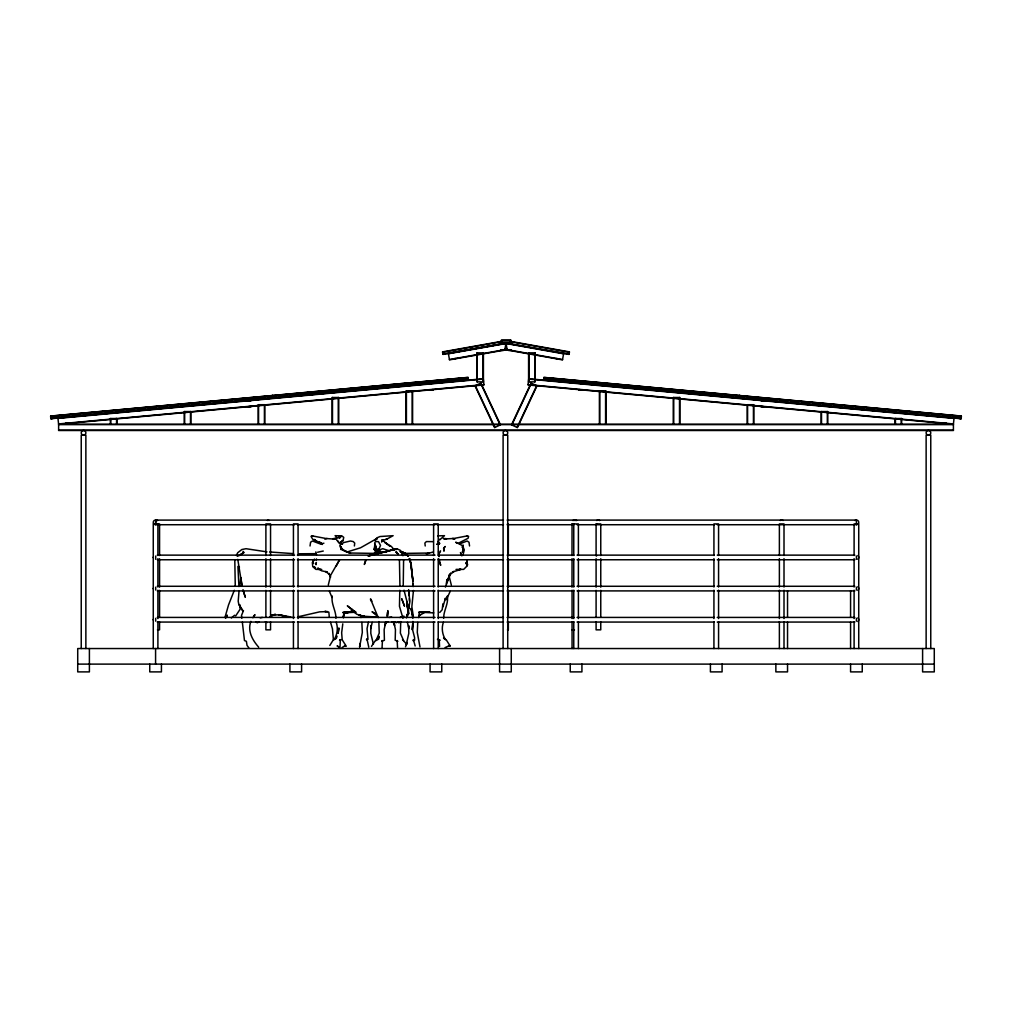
<?xml version="1.0" encoding="UTF-8"?>
<svg xmlns="http://www.w3.org/2000/svg" width="1012" height="1012" viewBox="0 0 1012 1012"><rect width="100%" height="100%" fill="white"/><g stroke="black" fill="none" stroke-linecap="round" stroke-linejoin="round"><path stroke-width="1.5" d="M413.453 590.464L411.859 606.681L413.364 616.725M368.76 647.123L366.926 638.762L366.496 639.685L367.988 639.356L367.04 628.705L368.368 622.329M341.006 549.567L341.044 546.581L341.335 549.642L340.007 545.443L342.385 549.465L340.462 547.264L344.029 550.604L342.208 549.592L350.494 553.197L344.194 550.87L349.456 552.818M310.039 545.987L310.583 542.23L312.455 541.003L320.842 544.178L323.891 543.191M239.3 568.289L239.325 566.631M240.122 604.999L240.046 609.313L235.695 615.891M443.673 618.269C443.496 610.628 448.733 603.822 447.342 596.055L446.393 599.623L450.188 591.35M387.432 615.46L387.394 616.624L387.824 610.59L387.432 615.46L387.545 612.285M240.654 577.586L240.008 585.29M442.914 603.772L442.168 609.781L439.727 612.475M234.797 559.661L235.265 586.201M439.082 556.625L439.284 553.551M412.833 622.342L412.339 629.78L412.782 622.342M439.6 539.244L439.537 540.028L444.496 535.677L437.753 535.867M343.435 617.877L344.675 612.184L343.005 616.46M417.741 622.431L417.273 632.437L419.98 646.921M399.803 590.312L399.462 606.289L402.966 618.294M543.887 379.968L544.127 377.413M544.051 380.006L544.127 379.234M544.38 380.069L544.292 379.26M544.545 380.095L544.608 379.323M544.709 380.132L544.772 379.348M544.861 380.158L544.937 379.386M739.064 397.994L739.304 395.439M739.392 398.058L739.468 395.477M739.557 398.095L739.785 395.54M739.709 398.121L739.785 397.349M740.038 398.184L740.114 395.603M763.883 400.297L764.111 397.741M959.212 418.348L959.452 415.793M959.376 418.386L959.616 415.831M959.781 415.856L959.54 418.411L543.722 379.943L543.963 377.387L960.261 415.945L960.021 418.513M959.869 418.475L959.933 415.881M960.186 418.538L960.426 415.983M960.35 418.576L960.59 416.008M960.679 418.639L960.755 416.046M960.843 418.664L961.071 416.109M960.995 418.69L961.236 416.134M239.06 590.654L238.2 601.217L238.832 604.531M339.792 537.271L340.399 536.815M397.159 640.545L397.539 647.452M359.968 643.708L359.627 646.921L362.321 632.437L361.853 622.431M394.87 621.937L396.211 622.772M412.883 621.469L412.542 629.603L414.591 637.611L414.604 640.28L413.035 640.609L413.415 639.685L415.16 645.998M954.088 418.07L953.38 424.268L528.024 384.94L528.732 378.754L961.16 418.728L961.4 416.172L544.937 377.565M354.377 545.987L354.719 543.064L353.213 541.572L350.405 541.003L343.637 542.596L341.196 544.241L342.461 544.178L340.057 543.697L336.996 540.168L338.868 542.748L341.449 544.14L340.057 543.697L342.347 544.317L339.981 543.191L343.119 540.433L343.726 537.372L341.854 535.867L338.995 535.854M409 606.074L408.721 608.465L409.86 601.748L408.608 589.819L409.177 595.777M328.293 584.987L330.772 575.018L339.577 559.712L336.073 566.429M359.627 646.921L360.095 643.392M418.614 617.573L419.335 612.399L428.316 612.02L420.954 612.285L433.731 612.892M385.673 622.279L384.143 629.692L384.408 640.229L381.739 641.266L382.435 640.545L382.068 647.452M438.753 555.892L438.651 551.034M406.445 617.877L407.102 614.233L406.52 617.231M506.911 343.334L569.073 354.023M563.646 353.454L562.495 359.892L504.849 349.608L506 343.169L569.01 354.415L569.465 351.885L510.478 341.36M314.466 559.041L312.354 562.748L312.759 566.657L315.946 569.389L321.74 569.414M443.382 622.304C441.308 628.123 442.32 634.486 445.47 639.673L443.585 638.066L446.317 639.913L450.302 646.251M385.597 622.519L385.041 625.441L386.204 622.038M340.045 646.529L340.323 639.622L339.539 640.356L342.157 639.306L341.651 632.778L342.79 623.847M250.837 621.381C247.307 631.096 252.481 640.153 258.692 647.199M400.739 621.583L400.372 633.145L403.611 640.583M316.225 560.167L316.516 558.928M445.078 599.749L445.482 598.092L442.902 606.858M405.496 646.757L407.241 642.506L406.242 644.631L408.797 633.348L408.633 625.542L408.861 628.667L407.393 622.405M440.549 550.794L440.018 552.615M365.927 560.332L364.333 564.456L365.863 559.674M445.406 587.087L450.213 574.474L453.933 571.476L452.377 572.008L460.169 569.693M234.316 590.274L228.535 604.948L225.183 616.688M463.066 554.702L464.28 549.87L462.547 545.658L455.666 542.217L457.601 543.343M446.292 584L446.899 579.572L446.962 580.508M372.201 622.405L370.734 628.667L370.961 625.542L370.797 633.348L373.415 644.315M243.475 610.59L241.514 615.46L241.817 618.256M312.86 560.699L312.607 562.609L313.695 563.507M343.675 614.752L344.586 612.513L354.061 611.843L343.84 612.424L355.705 612.171M462.054 547.264L463.18 545.063M511.819 424.977L531.401 383.194M517.107 427.456L536.676 385.673M407.444 616.106L408.57 613.803L408.582 607.883L404.016 590.186M226.005 617.522L227.207 615.132L225.512 618.269M376.451 552.248L378.134 548.934L375.465 551.034L376.451 552.248L374.111 549.149L376.059 552.109L376.148 545.999L376.489 551.401L374.832 543.912L374.364 549.642L374.857 545.645M381.575 542.053L383.295 540.028L381.65 540.686L387.128 539.054L385.838 539.358M236.302 555.487L237.731 552.716L241.868 549.516L246.042 548.706L266.94 551.882M329.811 645.454L333.277 639.913L336.022 638.066L334.124 639.673C337.274 634.486 338.286 628.123 336.224 622.304M377.324 553.147L379.677 549.769L382.776 548.706L389.493 550.92M252.899 617.763L254.999 614.676L253.632 616.093M371.48 646.364L375.199 640.836L378.058 638.989L375.996 640.583L379.222 633.145L378.855 621.583M378.716 549.491L380.525 545.417L378.501 541.648L375.465 541.572L374.63 543.064L375.262 545.987M339.311 538.384L340.778 537.03L332.986 538.738L336.098 539.257L325.927 538.485L312.088 535.867M376.477 538.865L375.363 540.066L376.907 537.853L380.057 536.524L393.137 535.677L386.824 539.118M344.573 646.251L345.345 645.454L342.005 647.604M424.951 612.235L418.677 615.941M373.352 554.475L375.313 552.805L373.213 554.348M231.343 617.965L234.594 615.245M458.714 543.027L468.101 538.257L468.594 536.347L466.848 535.854M448.48 646.288L449.796 645.454L445.065 647.604M402.928 555.714L400.499 550.439L396.818 548.706L368.95 555.904L374.832 554.222M386.42 622.57L387.836 621.71M269.964 616.776L275.428 614.297L271.482 615.296L278.616 614.777L290.874 616.953M368.153 556.195L370.114 555.171M258.895 621.963L257.301 622.772L255.682 621.798M372.947 553.918L379.095 551.35M239.123 555.613L243.981 552.438L237.339 556.334M375.869 539.054L374.782 540.168L377.387 538.688M324.789 539.13L327.04 538.46M460.08 543.735L467.139 541.003L469.011 542.23L469.555 545.987M399.892 617.535L403.914 616.093M439.55 543.697L437.247 544.317L439.55 543.697L438.158 544.14M377.16 538.371L360.525 547.796L348.571 551.515M444.078 539.016L453.667 538.485L467.519 535.867M432.769 552.122L426.381 553.893L429.392 553.02L403.737 553.412M419.057 615.574L420.22 615.271M371.771 555.145L396.818 548.706L384.459 552.299L386.369 551.882L375.869 553.412L350.203 553.02M317.604 552.248L323.271 551.034M260.16 617.851L262.348 617.434M501.522 341.36L442.535 351.885L442.99 354.415L505.077 343.334L442.914 354.023M442.598 352.265L501.598 341.74M448.417 353.783L506.063 343.523L563.583 353.808M449.429 359.526L507.088 349.267M389.038 617.434L391.657 617.067M460.587 569.275L459.322 569.402L461.029 569.414M355.022 612.323L342.866 612.69M467.063 377.565L50.6 416.172L50.84 418.728L483.268 378.754L483.976 384.94L58.62 424.268L58.62 430.505L953.418 430.505L953.418 424.268L58.62 424.268L57.912 418.07M51.448 416.4L468.075 377.767M50.967 416.489L57.57 415.843M61.972 415.477L68.588 414.831M72.978 414.452L79.1 413.908M83.819 413.478L90.27 412.858M94.824 412.453L101.44 411.808M105.83 411.441L112.446 410.796M116.848 410.417L123.616 409.746M127.854 409.405L134.634 408.721M138.859 408.38L144.982 407.836M149.7 407.393L155.987 406.811M160.706 406.381L167.157 405.761M171.724 405.357L178.327 404.724M181.806 404.37L189.497 403.674M192.811 403.345L199.098 402.763M203.817 402.333L210.104 401.751M214.822 401.309L221.109 400.727M225.828 400.297L232.127 399.715M236.846 399.272L244.056 398.677M247.687 398.285L255.226 397.627M258.692 397.273L265.334 396.653M269.888 396.249L276.504 395.616M280.893 395.237L287.509 394.591M291.899 394.225L298.515 393.579M302.74 393.238L309.52 392.555M313.758 392.213L320.045 391.631M324.763 391.201L331.05 390.619M335.769 390.177L342.22 389.569M346.774 389.165L353.39 388.519M357.78 388.14L364.56 387.469M368.621 387.153L375.566 386.457M379.639 386.141L385.003 385.585M390.645 385.117L396.932 384.535M400.727 384.13L408.102 383.497M411.732 383.105L419.107 382.473M422.738 382.093L430.277 381.423M433.743 381.069L440.043 380.487M444.761 380.057L451.048 379.475M455.767 379.032L462.054 378.45M51.093 417.893L56.128 417.387M61.656 416.805L66.058 416.425M72.674 415.78L77.064 415.413M83.844 414.73L88.234 414.363M95.014 413.68L98.316 413.364M105.855 412.694L109.321 412.339M116.696 411.707L120.605 411.429M127.55 410.72L131.775 410.379M138.391 409.733L142.945 409.329M148.637 408.709L153.027 408.342M159.643 407.697L164.197 407.292M171.736 406.622L175.202 406.267M182.577 405.635L186.486 405.357M193.431 404.648L197.492 404.332M203.678 403.624L208.662 403.295M214.519 402.637L218.744 402.295M225.524 401.612L229.914 401.245M236.53 400.6L241.084 400.195M247.7 399.55L252.114 399.209M258.895 398.538L263.373 398.26M269.723 397.514L273.215 397.197M280.754 396.527L284.22 396.173M291.595 395.54L295.656 395.237M302.436 394.553L306.826 394.187M313.442 393.541L317.996 393.137M324.612 392.492L328.09 392.137M335.782 391.442L339.26 391.087M346.787 390.417L350.266 390.075M357.641 389.43L361.55 389.152M368.482 388.444L372.555 388.14M378.564 387.457L383.725 387.09M389.418 386.47L393.807 386.091M400.588 385.42L404.977 385.041M412.681 384.345L416.147 383.991M423.522 383.358L427.266 383.118M434.363 382.372L438.436 382.068M444.61 381.347L448.518 381.069M455.463 380.36L459.688 380.019M52.751 417.969L468.24 379.551M50.967 418.31L58.873 417.412M61.53 417.222L65.932 416.843M72.7 416.172L77.102 415.793M83.869 415.122L88.272 414.743M94.888 414.098L98.189 413.781M105.729 413.111L109.473 412.871M116.57 412.124L120.643 411.821M127.423 411.138L131.813 410.771M138.429 410.126L142.819 409.746M148.511 409.126L153.065 408.721M160.769 408.026L164.07 407.709M171.61 407.039L175.24 406.66M182.451 406.052L186.36 405.774M193.305 405.066L197.53 404.724M203.551 404.041L208.7 403.674M214.392 403.054L218.782 402.675M225.398 402.042L229.952 401.637M236.568 400.992L241.122 400.588M247.763 399.968L252.241 399.702M258.933 398.918L263.322 398.551M269.597 397.931L273.088 397.615M280.628 396.944L284.524 396.666M291.469 395.958L295.694 395.616M302.31 394.971L306.864 394.566M313.48 393.921L318.034 393.516M324.65 392.871L328.116 392.529M335.82 391.834L339.134 391.505M346.661 390.847L350.405 390.594M357.514 389.86L361.41 389.569M368.355 388.874L372.58 388.519M378.437 387.874L383.75 387.482M389.443 386.85L393.845 386.483M401.536 385.787L405.015 385.433M412.554 384.762L416.185 384.383M423.395 383.776L427.304 383.497M434.237 382.789L438.474 382.447M444.483 381.764L448.556 381.448M455.337 380.778L459.726 380.411M57.95 418.411L483.306 379.083M58.582 423.939L483.938 384.611M297.844 616.852L319.602 611.868L325.978 611.653M344.662 613.032L347.951 612.892M377.299 617.054L363.359 616.245M443.357 538.485L446.608 538.738L445.103 538.688M343.043 612.247L355.781 612.209M316.187 553.653L299.198 553.779M318.565 569.414L320.273 569.402L317.755 568.099L321.563 570.781L327.23 572.008L325.674 571.476L329.393 574.474L330.57 577.182M501.408 340.487L510.744 340.487M501.408 342.284L510.744 342.284M500.776 350.025L503.559 350.367L500.447 350.367M511.073 350.025L508.302 350.367L511.414 350.367M452.908 358.843L456.032 358.514M558.94 358.843L555.828 358.514M432.997 389.544L430.226 389.886L433.338 389.886M579.003 389.544L581.773 389.886L578.662 389.886M248.003 400.499L251.128 400.499M760.872 400.499L763.997 400.499M248.003 400.841L250.786 400.841M761.214 400.841L763.997 400.841M250.786 406.394L248.003 406.723L251.128 406.723M761.214 406.394L763.997 406.723L760.872 406.723M65.793 423.231L68.563 423.231M943.437 423.231L946.207 423.231M65.793 423.573L68.905 423.573M943.095 423.573L946.207 423.573M58.62 424.61L953.418 424.61M58.62 430.163L953.418 430.163M503.47 520.092L155.696 520.092L155.696 524.722M507.113 520.092L856.418 520.092L856.418 524.722M507.455 523.938L508.353 523.938L508.353 555.55M571.995 523.938L578.396 523.938L578.396 555.487M157.265 524.722L294.568 524.722M297.376 524.722L435.033 524.722M437.083 524.722L503.47 524.722M507.113 524.722L573.918 524.722M577.068 524.722L714.371 524.722M717.255 524.722L854.836 524.722M157.265 555.133L294.568 555.133M297.376 555.133L435.033 555.133M438.183 555.133L503.47 555.133M507.113 555.133L573.918 555.133M577.068 555.133L714.371 555.133M717.255 555.133L854.836 555.133M157.265 559.762L294.568 559.762M297.376 559.762L435.033 559.762M438.183 559.762L503.47 559.762M507.113 559.762L573.918 559.762M577.068 559.762L714.371 559.762M717.255 559.762L854.836 559.762M157.265 586.277L294.568 586.277M297.376 586.277L435.033 586.277M438.183 586.277L503.47 586.277M507.113 586.277L573.918 586.277M577.068 586.277L714.371 586.277M717.255 586.277L854.836 586.277M157.265 590.907L294.568 590.907M297.376 590.907L435.033 590.907M438.183 590.907L503.47 590.907M507.113 590.907L573.918 590.907M577.068 590.907L714.371 590.907M717.255 590.907L854.836 590.907M157.265 617.421L294.568 617.421M297.376 617.421L435.033 617.421M438.183 617.421L503.47 617.421M507.113 617.421L573.918 617.421M577.068 617.421L714.371 617.421M717.255 617.421L854.836 617.421M157.265 622.064L294.568 622.064M297.376 622.064L435.033 622.064M438.183 622.064L503.47 622.064M507.113 622.064L573.918 622.064M577.068 622.064L714.371 622.064M717.255 622.064L854.836 622.064M157.467 629.843L159.567 629.843L159.567 621.937M507.455 629.843L508.353 629.843L508.353 621.937M571.995 629.843L574.449 629.843M77.722 664.112L934.278 664.112M456.007 569.402L463.66 569.389L467.392 565.632L466.747 560.699L466.987 562.609L465.899 563.507L467.405 564.645L467.101 565.632L467.531 564.228L465.925 562.634M400.828 617.004L403.763 617.105M269.622 551.983L293.581 553.64M355.338 611.59L350.797 611.412L355.414 611.64M429.91 612.096L418.702 612.323L429.594 612.133M327.508 611.577L324.814 611.412L328.849 612.184L329.242 616.46M340.816 535.867L335.111 535.677L337.148 537.789M543.925 377.767L960.552 416.4M549.946 378.45L556.233 379.032M560.952 379.475L567.239 380.057M571.957 380.487L578.257 381.069M581.723 381.423L589.262 382.093M592.893 382.473L600.268 383.105M603.898 383.497L611.273 384.13M615.068 384.535L621.355 385.117M626.997 385.585L632.361 386.141M636.434 386.457L643.379 387.153M647.44 387.469L654.22 388.14M658.61 388.519L665.226 389.165M669.78 389.569L676.231 390.177M680.949 390.619L687.237 391.201M691.955 391.631L698.242 392.213M702.48 392.555L709.26 393.238M713.485 393.579L720.101 394.225M724.491 394.591L731.107 395.237M735.496 395.616L742.112 396.249M746.666 396.653L753.307 397.273M756.774 397.627L764.313 398.285M767.944 398.677L775.154 399.272M779.872 399.715L786.172 400.297M790.891 400.727L797.178 401.309M801.896 401.751L808.183 402.333M812.902 402.763L819.189 403.345M822.503 403.674L830.194 404.37M833.673 404.724L840.276 405.357M844.843 405.761L851.294 406.381M856.013 406.811L862.3 407.393M867.018 407.836L873.141 408.38M877.366 408.721L884.146 409.405M888.384 409.746L895.152 410.417M899.554 410.796L906.17 411.441M910.56 411.808L917.176 412.453M921.73 412.858L928.181 413.478M932.9 413.908L939.022 414.452M943.412 414.831L950.028 415.477M954.43 415.843L961.033 416.489M552.312 380.019L556.537 380.36M563.482 381.069L567.39 381.347M573.564 382.068L577.637 382.372M584.734 383.118L588.478 383.358M595.853 383.991L599.319 384.345M607.023 385.041L611.412 385.42M618.193 386.091L622.582 386.47M628.275 387.09L633.436 387.457M639.445 388.14L643.518 388.444M650.45 389.152L654.359 389.43M661.734 390.075L665.213 390.417M672.74 391.087L676.218 391.442M683.91 392.137L687.388 392.492M694.004 393.137L698.558 393.541M705.174 394.187L709.564 394.553M716.344 395.237L720.405 395.54M727.78 396.173L731.246 396.527M738.785 397.197L742.277 397.514M748.627 398.26L753.105 398.538M759.885 399.209L764.3 399.55M770.916 400.195L775.47 400.6M782.086 401.245L786.476 401.612M793.256 402.295L797.481 402.637M803.338 403.295L808.322 403.624M814.508 404.332L818.569 404.648M825.514 405.357L829.423 405.635M836.797 406.267L840.264 406.622M847.803 407.292L852.357 407.697M858.973 408.342L863.362 408.709M869.055 409.329L873.609 409.733M880.225 410.379L884.45 410.72M891.395 411.429L895.304 411.707M902.679 412.339L906.145 412.694M913.684 413.364L916.986 413.68M923.766 414.363L928.156 414.73M934.936 415.413L939.326 415.78M945.942 416.425L950.344 416.805M955.872 417.387L960.907 417.893M543.76 379.551L959.249 417.969M552.274 380.411L556.663 380.778M563.444 381.448L567.517 381.764M573.526 382.447L577.763 382.789M584.696 383.497L588.604 383.776M595.815 384.383L599.446 384.762M606.985 385.433L610.464 385.787M618.155 386.483L622.557 386.85M628.25 387.482L633.563 387.874M639.42 388.519L643.645 388.874M650.589 389.569L654.486 389.86M661.595 390.594L665.339 390.847M672.866 391.505L676.18 391.834M683.884 392.529L687.35 392.871M693.966 393.516L698.52 393.921M705.136 394.566L709.69 394.971M716.306 395.616L720.531 395.958M727.476 396.666L731.372 396.944M738.912 397.615L742.403 397.931M748.678 398.551L753.067 398.918M759.759 399.702L764.237 399.968M770.878 400.588L775.432 400.992M782.048 401.637L786.602 402.042M793.218 402.675L797.608 403.054M803.3 403.674L808.449 404.041M814.47 404.724L818.695 405.066M825.64 405.774L829.549 406.052M836.76 406.66L840.39 407.039M847.929 407.709L851.231 408.026M858.935 408.721L863.489 409.126M869.181 409.746L873.571 410.126M880.187 410.771L884.577 411.138M891.357 411.821L895.43 412.124M902.527 412.871L906.271 413.111M913.811 413.781L917.112 414.098M923.728 414.743L928.13 415.122M934.898 415.793L939.3 416.172M946.068 416.843L950.47 417.222M953.127 417.412L961.033 418.31M528.694 379.083L954.05 418.411M528.062 384.611L953.418 423.939M312.746 535.854L311.013 536.347L312.721 539.269L321.348 543.267L319.438 542.053L322.246 544.494L321.993 543.343M510.402 341.74L569.389 352.265M504.912 349.267L562.558 359.551M399.93 551.629L406.647 553.918L408.215 556.157L404.281 552.805L408.215 556.157M400.904 551.806L403.661 552.438L400.512 551.35M432.896 541.648L426.394 541.572L424.876 543.064L425.23 545.987M360.55 615.574L356.692 614.157L351.366 610.046M388.178 550.528L388.823 550.756M400.195 622.57L398.791 621.849M267.092 622.57L265.397 621.722M397.868 641.266L395.186 640.229L395.452 629.692L393.921 622.279M437.45 639.306L440.056 640.356L439.271 639.622L439.55 646.529M397.691 622.165L398.994 622.772M375.465 613.689L372.049 611.716L377.628 616.359M391.758 621.71L393.187 622.57M389.898 546.214L385.003 542.571L391.378 546.455L394.579 550.275M339.918 647.617L337.097 645.884L338.969 647.123M402.498 639.597L406.634 644.264M437.424 543.608L438.398 544.241L437.146 544.178L439.625 543.191L438.158 541.812M371.429 600.42L370.531 599.825L371.202 600.85M437.829 541.433L439.056 542.28M387.001 543.786L381.828 539.851M315.048 540.066L314.226 539.421L315.87 540.686M397.842 554.007L396.16 551.35M239.591 605.846L242.943 610.729M248.851 647.857L247.017 645.365L246.371 641.266L244.474 640.558L242.349 622.279M242.513 610.552L239.022 604.48L241.096 608.478M346.281 646.288L342.36 640.052M462.75 547.517L462.737 546.328L462.977 548.39M243.019 551.35L243.588 552.261M371.859 601.267L370.493 598.876L378.222 617.611M329.419 591.35L332.05 597.523M480.599 383.194L500.181 424.977M475.324 385.673L494.893 427.456M461.953 555.79L460.46 552.552L461.674 555.499M330.127 575.98L329.039 573.311L330.317 576.739M438.828 560.547L440.688 565.354L439.094 559.13M448.822 575.018L451.314 584.987M316.528 554.702L315.82 551.894M393.39 622.038L394.566 625.441L394.01 622.519M243.133 590.426L245.309 597.27L242.981 589.819M411.277 564.898L409.329 558.586L411.277 564.898L413.111 584.708M330.557 622.342L332.455 628.844L333.391 639.647M412.757 616.333L411.049 608.452L412.858 618.218M407.203 603.468L406.824 601.356L407.672 607.187M360.626 615.22L360.98 617.573M410.189 559.105L412.997 581.28L410.758 563.279M407.368 604.771L407.709 607.352M467.873 377.413L468.113 379.968M467.873 379.234L467.949 380.006M467.708 379.26L467.62 380.069M467.392 379.323L467.455 380.095M467.228 379.348L467.291 380.132M467.063 379.386L467.139 380.158M272.696 395.439L272.936 397.994M272.532 395.477L272.607 398.058M272.215 395.54L272.443 398.095M272.215 397.349L272.291 398.121M271.886 395.603L271.962 398.184M247.889 397.741L248.117 400.297M52.548 415.793L52.788 418.348M52.384 415.831L52.624 418.386M52.219 415.856L52.46 418.411L468.278 379.943L468.037 377.387L51.738 415.945L51.979 418.513M52.067 415.881L52.131 418.475M51.574 415.983L51.814 418.538M51.41 416.008L51.65 418.576M51.245 416.046L51.321 418.639M50.929 416.109L51.157 418.664M50.764 416.134L51.005 418.69M403.231 586.201L403.598 559.674M399.93 586.214L399.424 559.712M240.932 577.865L242.007 585.746L237.782 559.358M238.933 586.53L237.909 566.328M409.354 598.547L409.43 601.103M335.933 618.269C336.098 610.628 330.861 603.822 332.252 596.055M930.762 648.54L930.762 435.135L926.132 435.135L926.132 648.54M922.602 648.54L922.602 671.892L934.278 671.892L934.278 648.54L77.722 648.54L77.722 671.892L89.398 671.892L89.398 648.54M901.629 424.268L901.629 418.525L895.089 418.525L895.089 424.268M901.275 418.525L901.275 424.268M895.443 418.525L895.443 424.268M862.249 664.112L862.249 671.892L850.573 671.892L850.573 664.112M858.733 648.54L858.733 523.938L854.103 523.938L854.103 555.487M856.418 556.031L856.418 559.294M856.418 587.175L856.418 590.021M856.418 618.319L856.418 621.166M854.103 558.637L854.103 587.023M854.103 590.186L854.103 618.572M854.103 621.722L854.103 648.54M850.573 590.907L850.573 617.383M850.573 622.064L850.573 648.54M827.715 424.268L827.715 411.555L821.162 411.555L821.162 424.268M827.361 411.555L827.361 424.268M821.516 411.555L821.516 424.268M787.538 590.907L787.538 617.383M787.538 622.064L787.538 648.54M787.538 664.112L787.538 671.892L775.862 671.892L775.862 664.112M784.009 555.487L784.009 523.938L779.379 523.938L779.379 555.487M784.009 558.637L784.009 587.023M784.009 590.186L784.009 618.572M784.009 621.722L784.009 648.54M779.379 558.637L779.379 587.023M779.379 590.186L779.379 618.572M779.379 621.722L779.379 648.54M753.788 424.268L753.788 404.711L747.236 404.711L747.236 424.268M753.434 404.711L753.434 424.268M747.59 404.711L747.59 424.268M722.087 664.112L722.087 671.892L710.411 671.892L710.411 664.112M718.571 555.487L718.571 523.938L713.928 523.938L713.928 555.487M718.571 558.637L718.571 587.023M718.571 590.186L718.571 618.572M718.571 621.722L718.571 648.54M713.928 558.637L713.928 587.023M713.928 590.186L713.928 618.572M713.928 621.722L713.928 648.54M679.862 424.268L679.862 397.488L673.322 397.488L673.322 424.268M679.507 397.488L679.507 424.268M673.676 397.488L673.676 424.268M605.935 424.268L605.935 390.91L599.395 390.91L599.395 424.268M605.581 390.91L605.581 424.268M600.761 555.55L600.761 523.938L596.093 523.938L596.093 555.55M600.761 558.713L600.761 587.175M600.761 590.325L600.761 617.206M600.761 621.937L600.761 629.843L596.093 629.843L596.093 621.937M599.749 390.91L599.749 424.268M596.093 558.713L596.093 587.175M596.093 590.325L596.093 617.206M581.925 664.112L581.925 671.892L570.237 671.892L570.237 664.112M578.396 558.637L578.396 587.023M578.396 590.186L578.396 618.572M578.396 621.722L578.396 648.54M575.777 520.092L575.777 520.548A2.34 2.302 -90 0 0 572.918 520.548M573.766 523.938L573.766 555.487M573.766 558.637L573.766 587.023M573.766 590.186L573.766 618.572M573.766 621.722L573.766 648.54M572.058 523.938L571.995 555.55M572.058 558.637L571.995 587.175M572.058 590.186L572.058 618.572M572.058 621.722L572.058 648.54M534.766 352.859L534.766 381.853M528.934 352.859L528.934 381.853M511.262 648.54L511.262 671.892L499.586 671.892L499.586 648.54M508.353 558.713L508.353 587.175M508.353 590.325L508.353 617.206M507.733 648.54L507.733 435.135L503.103 435.135L503.103 648.54M483.066 352.859L483.066 381.853M477.234 352.859L477.234 381.853M441.763 664.112L441.763 671.892L430.075 671.892L430.075 664.112M438.234 555.487L438.234 523.938L433.604 523.938L433.604 555.487M438.234 558.637L438.234 587.023M438.234 590.186L438.234 618.572M438.234 621.722L438.234 648.54M433.604 558.637L433.604 587.023M433.604 590.186L433.604 618.572M433.604 621.722L433.604 648.54M412.605 424.268L412.605 390.91L406.065 390.91L406.065 424.268M412.251 390.91L412.251 424.268M406.419 390.91L406.419 424.268M338.678 424.268L338.678 397.488L332.138 397.488L332.138 424.268M338.324 397.488L338.324 424.268M332.493 397.488L332.493 424.268M301.589 664.112L301.589 671.892L289.913 671.892L289.913 664.112M298.072 555.487L298.072 523.938L293.429 523.938L293.429 555.487M298.072 558.637L298.072 587.023M298.072 590.186L298.072 618.572M298.072 621.722L298.072 648.54M293.429 558.637L293.429 587.023M293.429 590.186L293.429 618.572M293.429 621.722L293.429 648.54M270.546 555.55L270.546 523.938L265.89 523.938L265.89 555.55M270.546 558.713L270.546 587.175M270.546 590.325L270.546 617.206M270.546 621.937L270.546 629.843L265.89 629.843L265.89 621.937M265.89 558.713L265.89 587.175M265.89 590.325L265.89 617.206M264.764 424.268L264.764 404.711L258.212 404.711L258.212 424.268M264.41 404.711L264.41 424.268M258.566 404.711L258.566 424.268M190.838 424.268L190.838 411.555L184.285 411.555L184.285 424.268M190.484 411.555L190.484 424.268M184.639 411.555L184.639 424.268M161.427 664.112L161.427 671.892L149.751 671.892L149.751 664.112M159.567 555.55L159.567 523.938L153.267 523.938L153.267 648.54M159.567 558.713L159.567 587.175M159.567 590.325L159.567 617.206M157.897 523.938L157.897 555.487M157.897 558.637L157.897 587.023M157.897 590.186L157.897 618.572M157.897 621.722L157.897 648.54M155.696 556.031L155.696 559.294M155.696 587.175L155.696 590.021M155.696 618.319L155.696 621.166M155.582 648.54L155.582 664.112M116.911 424.268L116.911 418.525L110.371 418.525L110.371 424.268M116.557 418.525L116.557 424.268M110.725 418.525L110.725 424.268M85.868 648.54L85.868 435.135L81.238 435.135L81.238 648.54M156.392 524.558A2.34 1.24 -90 0 1 155.785 521.231A2.34 1.24 -90 0 1 157.606 520.548M267.472 520.548A2.34 1.24 -90 0 1 268.964 520.548M574.12 520.548A2.34 2.075 -90 0 1 576.638 520.548M596.346 556.018A2.34 2.302 -90 0 1 596.776 555.588M596.776 520.548A2.34 2.302 -90 0 1 599.572 520.548M596.776 524.254A2.34 2.302 -90 0 1 596.346 523.824M780.277 520.51A2.34 2.34 0 0 1 783.124 520.51M857.834 617.851A2.34 2.34 0 0 1 857.834 621.558M857.834 586.707A2.34 2.34 0 0 1 857.834 590.413M857.834 555.55A2.34 2.34 0 0 1 857.834 559.256M854.988 520.51A2.34 2.34 0 0 1 858.733 522.065A2.34 2.34 0 0 1 855.519 524.52M156.48 524.52A2.34 2.34 0 0 1 153.267 522.065A2.34 2.34 0 0 1 157.012 520.51M153.267 557.713A2.34 2.34 0 0 1 153.267 557.106M153.267 588.857A2.34 2.34 0 0 1 153.267 588.25M153.267 620.014A2.34 2.34 0 0 1 153.267 619.395M463.003 549.465L462.484 552.135L463.003 549.465M338.868 628.212L338.147 633.221L338.868 628.212M316.339 562.545L316.022 564.557L316.339 562.545M336.692 636.017L336.288 638.496L336.692 636.017M378.943 636.371L378.399 639.42L378.943 636.371M463.838 548.706L463.838 548.706M450.555 573.311L447.038 581.166L450.555 573.311M531.072 383.042L511.503 424.825L517.423 427.608L537.005 385.825L531.072 383.042M445.065 546.556L443.699 548.453L444.002 551.173L443.598 548.39L445.065 546.556M343.119 540.433L340.538 542.28L343.119 540.433M480.928 383.042L474.995 385.825L494.577 427.608L500.497 424.825L480.928 383.042M378.703 551.806L375.945 552.438L380.904 551.363L378.703 551.806M506 343.169L448.354 353.428L449.492 359.867L507.151 349.621L506 343.169M510.744 340.108L501.408 340.108L501.408 342.676L510.744 342.676L510.744 340.108M483.42 352.859L476.88 352.859L476.88 381.853L483.42 381.853L483.42 352.859M535.12 352.859L528.58 352.859L528.58 381.853L535.12 381.853L535.12 352.859M364.396 616.308L359.374 615.271L364.396 616.308M453.616 538.624L452.566 538.46L454.818 539.13L453.616 538.624M286.371 616.574L278.768 614.689L286.371 616.574M315.327 567.568L313.644 566.745L315.529 568.213L315.327 567.568M351.784 609.224L347.318 605.834L355.566 612.298L351.784 609.224M398.247 554.323L396.16 552.261L398.247 554.323M393.124 549.769L392.631 548.593L393.124 549.769M404.446 606.036L401.802 598.902L404.446 606.036M407.962 609.743L407.001 604.847L408.57 613.803L407.962 609.743M413.187 586.467L413.01 583.81L413.149 586.53M504.001 434.667A2.34 2.34 0 0 0 507.733 433.123A2.34 2.34 0 0 0 504.533 430.657A2.34 2.34 0 0 0 504.001 434.667M82.136 434.667A2.34 2.34 0 0 0 85.868 433.123A2.34 2.34 0 0 0 82.668 430.657A2.34 2.34 0 0 0 82.136 434.667M927.017 434.667A2.34 2.34 0 0 0 930.762 433.123A2.34 2.34 0 0 0 927.549 430.657A2.34 2.34 0 0 0 927.017 434.667"/></g></svg>
